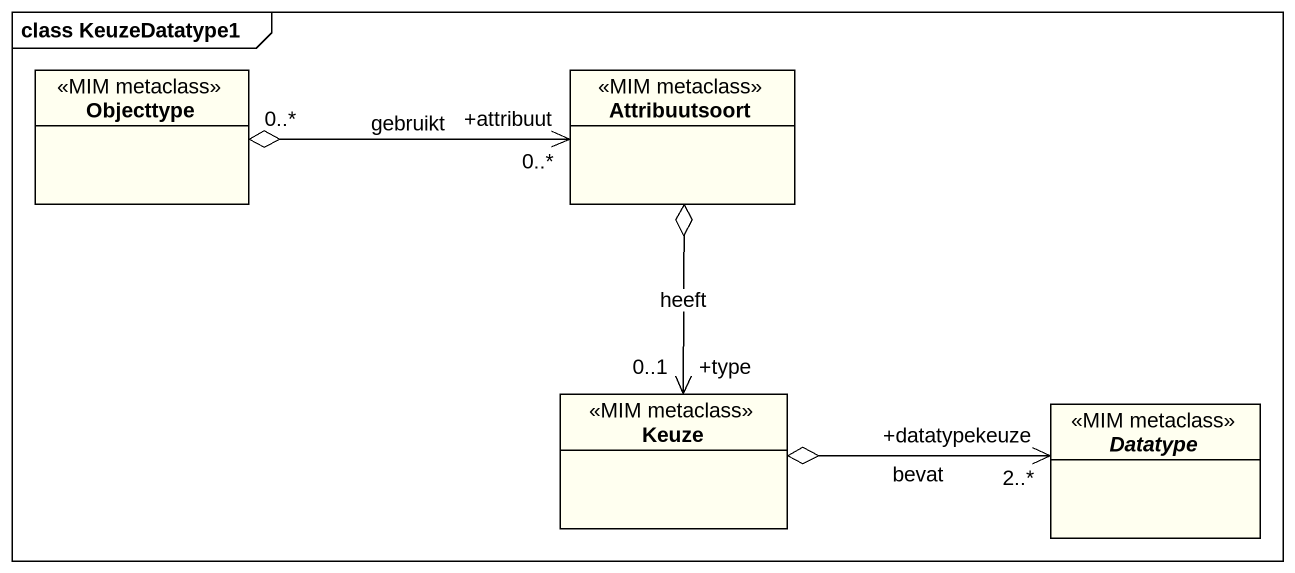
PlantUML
@startuml
mainframe class KeuzeDatatype1
hide circle
hide empty members
class Objecttype <<MIM metaclass>> #FFFFF0
class Attribuutsoort <<MIM metaclass>> #FFFFF0
class Keuze <<MIM metaclass>> #FFFFF0
abstract class Datatype <<MIM metaclass>> #FFFFF0
Attribuutsoort "+attribuut\n0..*" <-left-o "0..*" Objecttype : gebruikt
Attribuutsoort o--> "+type\n0..1" Keuze : heeft
Datatype "+datatypekeuze\n2..*" <-left-o Keuze : bevat
@enduml
